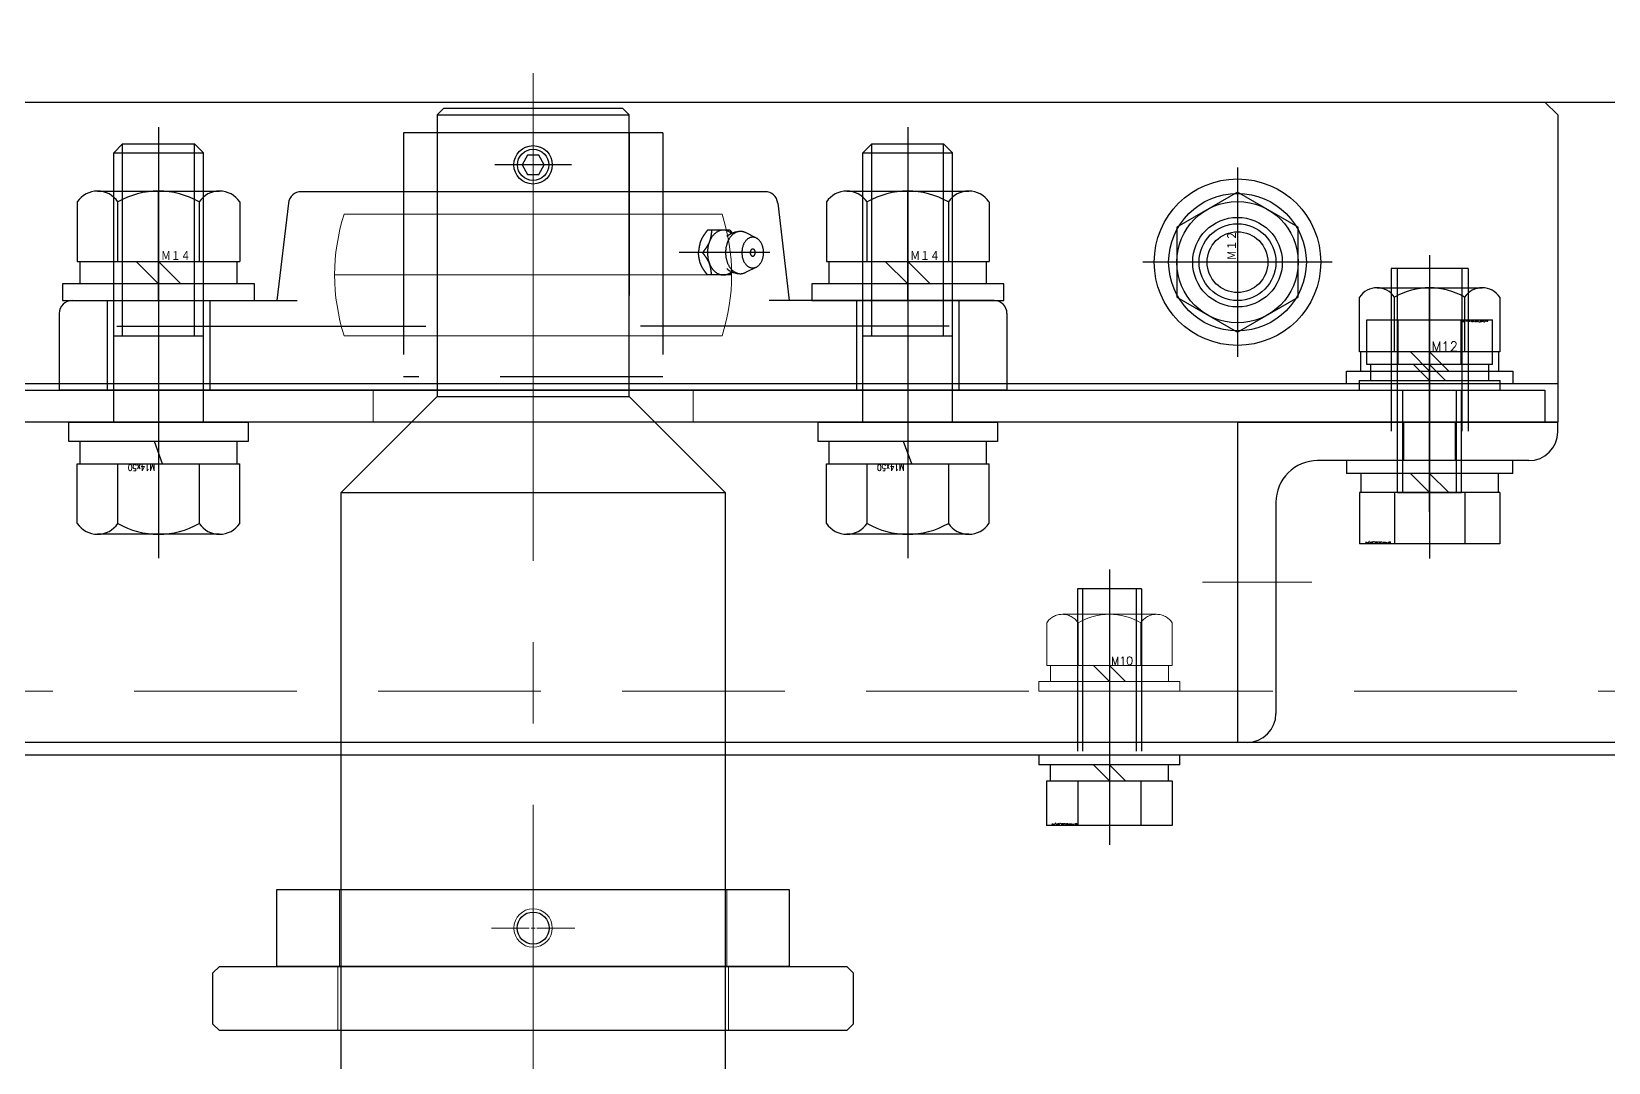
# Model space of a CAD drawing. Header units: millimetres. Extents: x -8731 to 85711, y -14522 to 31379.
# Drawn here: x 75046.2 to 75292.4, y 5837.9 to 5998.9 of the extents above; entities that cross this region are included whole.
import ezdxf

# ---------------------------------------------------------------- set-up
doc = ezdxf.new("R2010")
doc.units = ezdxf.units.MM
doc.header["$LTSCALE"] = 4
doc.header["$PDMODE"] = 99
doc.header["$PDSIZE"] = 1
for name, pattern in [('CENTER2', [28.575, 19.05, -3.175, 3.175, -3.175]), ('HIDDEN', [9.525, 6.35, -3.175]), ('HIDDEN2', [4.7625, 3.175, -1.5875])]:
    doc.linetypes.add(name, pattern=pattern)
for name, color, linetype, lineweight in [('01_NORMAL', 7, 'Continuous', 25), ('02_SLIM', 4, 'Continuous', 13), ('03_かくれ線', 6, 'HIDDEN2', 13), ('04_HIDDEN', 2, 'HIDDEN', 13), ('04_中心線', 1, 'CENTER2', 9), ('05_CENTER', 4, 'CENTER2', 13), ('08_DIM', 3, 'Continuous', 13)]:
    doc.layers.add(name, color=color, linetype=linetype, lineweight=lineweight)
doc.layers.add('10_DRAFT', color=8, linetype='Continuous', lineweight=0, plot=False)
doc.styles.add('KANJI0', font='txt.shx', dxfattribs={"width": 0.9, "height": 30, "bigfont": 'bigfont'})
doc.styles.add('KSS_TXT', font='txt.shx', dxfattribs={"bigfont": 'extfont2.shx'})
doc.styles.add('KSS_TXT_L', font='txt.shx', dxfattribs={"height": 9, "bigfont": 'extfont2.shx'})
doc.dimstyles.new('KSS_DIM', dxfattribs={"dimscale": 3, "dimtxt": 3, "dimasz": 2.5, "dimexe": 1.25, "dimexo": 0.625, "dimtad": 1, "dimdsep": 46, "dimtxsty": 'KSS_TXT', "dimblk": 'OPEN30', "dimcen": 0, "dimazin": 2, "dimtfac": 0.75, "dimtmove": 0, "dimatfit": 3, "dimldrblk": 'OPEN30', "dimfxl": 1, "dimtolj": 1, "dimarcsym": 0})

# ---------------------------------------------------------------- blocks, each defined once
blk = doc.blocks.new('A$C53D772FE_1_1_1')
at = {"color": 0}
for p, q in [((1030, 1000), (0, 1000)), ((1030, 998), (2, 998))]:
    blk.add_line(p, q, dxfattribs=at)
at = {"layer": '05_CENTER'}
blk.add_line((800, 1007.75), (800, 990.4), dxfattribs=at)
blk = doc.blocks.new('A$C7E374867_2_1')
at = {"color": 0, "linetype": 'CENTER2'}
blk.add_line((0, -29), (0, 14), dxfattribs=at)
at = {"color": 0}
for p, q in [((-9.81, 11), (9.81, 11)), ((-9.81, 4), (-9.81, 11)), ((-4.91, 4), (-4.91, 11)), ((4.91, 4), (4.91, 11)), ((9.81, 4), (9.81, 11)), ((9.81, 4), (-9.81, 4)), ((-9.25, 4), (-9.25, 1.5)), ((0, 1.5), (-2.5, 4)), ((0, 4), (2.5, 1.5)), ((9.25, 1.5), (9.25, 4)), ((-11, 1.5), (11, 1.5)), ((-11, 1.5), (-11, 0)), ((-11, 0), (11, 0)), ((11, 0), (11, 1.5))]:
    blk.add_line(p, q, dxfattribs=at)
at = {"color": 0, "linetype": 'HIDDEN'}
for p, q in [((-5, -26), (-5, 0)), ((-4.19, -26), (-4.19, 0)), ((4.19, -26), (4.19, 0)), ((5, -26), (5, 0)), ((-5, -26), (5, -26))]:
    blk.add_line(p, q, dxfattribs=at)
at = {"layer": '10_DRAFT', "style": 'KSS_TXT_L'}
blk.add_text('BT-M10x30L,SW,PW', height=0.3, dxfattribs=at).set_placement((5.05, 10.66))
blk = doc.blocks.new('M10Nza_1_1_1')
at = {"color": 0}
for p, q in [((-9.8, 4), (-9.8, 10.69)), ((-7.35, 12), (7.35, 12)), ((-4.9, 4), (-4.9, 10.69)), ((4.9, 10.69), (4.9, 4)), ((9.8, 10.69), (9.8, 4)), ((-9.8, 4), (9.8, 4)), ((-9.2, 1.5), (-9.2, 4)), ((0, 1.5), (-2.5, 4)), ((0, 4), (2.5, 1.5)), ((9.2, 4), (9.2, 1.5))]:
    blk.add_line(p, q, dxfattribs=at)
at = {"color": 0, "linetype": 'CENTER2'}
blk.add_line((0, 12), (0, 0), dxfattribs=at)
at = {"color": 0}
blk.add_lwpolyline([(-11, 1.5), (11, 1.5), (11, 0), (-11, 0)], close=True, dxfattribs=at)
for centre, radius, start, end in [((-7.35, 9.06), 2.94, 33.626, 146.374), ((0, 2.2), 9.8, 60, 120), ((7.35, 9.06), 2.94, 33.626, 146.374)]:
    blk.add_arc(centre, radius, start, end, dxfattribs=at)
at = {"layer": '10_DRAFT', "style": 'KSS_TXT'}
blk.add_text('M10', height=1.25, dxfattribs=at).set_placement((0.26, 4.12))
blk = doc.blocks.new('A$C020300C3_1')
at = {"rotation": 180}
blk.add_blockref('A$C7E374867_2_1', (-450, 998), dxfattribs=at)
blk.add_blockref('A$C53D772FE_1_1_1', (-1250, 0))
at = {"layer": '04_HIDDEN'}
blk.add_blockref('M10Nza_1_1_1', (-450, 1008), dxfattribs=at)
blk = doc.blocks.new('_Open30')
at = {"color": 0, "linetype": 'ByBlock', "lineweight": -2}
for p, q in [((-1, 0.2679), (0, 0)), ((0, 0), (-1, -0.2679)), ((0, 0), (-1, 0))]:
    blk.add_line(p, q, dxfattribs=at)
blk = doc.blocks.new('*D4594')
at = {"layer": '08_DIM', "color": 0, "lineweight": -2, "transparency": 16777216}
for p, q in [((74359.5, 5976.26), (74359.5, 6241.44)), ((76969.5, 5976.26), (76969.5, 6241.44)), ((74397, 6222.69), (76932, 6222.69))]:
    blk.add_line(p, q, dxfattribs=at)
at = {"layer": 'Defpoints', "color": 0, "transparency": 16777216}
for p in [(76969.5, 6222.69), (74359.5, 5966.88), (76969.5, 5966.88)]:
    blk.add_point(p, dxfattribs=at)
at = {"layer": '08_DIM', "color": 0, "lineweight": -2, "transparency": 16777216, "xscale": 37.5, "yscale": 37.5, "zscale": 37.5, "rotation": 180}
blk.add_blockref('_Open30', (74359.5, 6222.69), dxfattribs=at)
at = {"layer": '08_DIM', "color": 0, "lineweight": -2, "transparency": 16777216, "xscale": 37.5, "yscale": 37.5, "zscale": 37.5}
blk.add_blockref('_Open30', (76969.5, 6222.69), dxfattribs=at)
at = {"layer": '08_DIM', "color": 0, "transparency": 16777216, "insert": (75664.5, 6254.57), "char_height": 45, "attachment_point": 5, "style": 'KSS_TXT'}
blk.add_mtext('\\A1;2610', dxfattribs=at)
blk = doc.blocks.new('A$C2A2D3C10_1_1_1')
at = {"color": 0}
blk.add_lwpolyline([(100, 1100), (2600, 1100), (2600, 1000), (100, 1000)], close=True, dxfattribs=at)
blk.add_circle((920, 1075), 7, dxfattribs=at)
at = {"layer": '04_HIDDEN'}
blk.add_line((100, 1008), (2600, 1008), dxfattribs=at)
at = {"layer": '05_CENTER'}
for p, q in [((920, 1086.19), (920, 1063.81)), ((931.19, 1075), (908.81, 1075)), ((900, 991.1), (900, 1017.13))]:
    blk.add_line(p, q, dxfattribs=at)
blk = doc.blocks.new('A$C06C84DCF_1_1')
at = {"color": 0}
blk.add_line((-50, 19), (270, 19), dxfattribs=at)
blk.add_lwpolyline([(-50, 25), (270, 25), (270, -23), (268, -25), (-48, -25), (-50, -23)], close=True, dxfattribs=at)
blk.add_circle((0, 0), 7, dxfattribs=at)
at = {"layer": '05_CENTER'}
for p, q in [((-30, 30.61), (-30, 13.51)), ((0, 11.19), (0, -11.19)), ((11.19, 0), (-11.19, 0))]:
    blk.add_line(p, q, dxfattribs=at)
blk = doc.blocks.new('A$C04945279_1_1')
at = {"color": 0}
for p, q in [((23.5, 50), (25, 50)), ((25, 0), (25, 50)), ((19, 12.5), (19, 45.5)), ((-20.5, 6), (12.5, 6)), ((-25, 1.5), (-25, 0)), ((25, 0), (-25, 0))]:
    blk.add_line(p, q, dxfattribs=at)
for centre, radius, start, end in [((23.5, 45.5), 4.5, 90, 180), ((12.5, 12.5), 6.5, 270, 0), ((-20.5, 1.5), 4.5, 90, 180)]:
    blk.add_arc(centre, radius, start, end, dxfattribs=at)
at = {"layer": '04_HIDDEN'}
for p, q in [((-10, 6), (-10, 0)), ((-9, 6), (-9, 0)), ((-1, 6), (-1, 0)), ((0, 6), (0, 0))]:
    blk.add_line(p, q, dxfattribs=at)
at = {"layer": '05_CENTER'}
for p, q in [((30.49, 25), (13.39, 25)), ((-5, 11.49), (-5, -5.61))]:
    blk.add_line(p, q, dxfattribs=at)
blk = doc.blocks.new('A$C1819430B_1_1')
at = {"color": 0, "linetype": 'CENTER2'}
blk.add_line((0, -32.11), (0, 15.28), dxfattribs=at)
at = {"color": 0}
for p, q in [((-10.97, 13), (10.97, 13)), ((-10.97, 5), (-10.97, 13)), ((-5.48, 5), (-5.48, 13)), ((5.48, 5), (5.48, 13)), ((10.97, 5), (10.97, 13)), ((-10.97, 5), (10.97, 5)), ((-10.75, 5), (-10.75, 2)), ((0, 2), (-3, 5)), ((0, 5), (3, 2)), ((10.75, 2), (10.75, 5)), ((-13, 2), (13, 2)), ((-13, 2), (-13, 0)), ((-13, 0), (13, 0)), ((13, 0), (13, 2))]:
    blk.add_line(p, q, dxfattribs=at)
at = {"color": 0, "linetype": 'HIDDEN'}
for p, q in [((-6, -30), (-6, 0)), ((-5.05, -30), (-5.05, 0)), ((5.05, -30), (5.05, 0)), ((6, -30), (6, 0)), ((-6, -30), (6, -30))]:
    blk.add_line(p, q, dxfattribs=at)
at = {"layer": '10_DRAFT', "style": 'KSS_TXT_L'}
blk.add_text('BT-M12x35L,SW,PW', height=0.3, dxfattribs=at).set_placement((6.07, 12.66))
blk = doc.blocks.new('M12Nza_1_1_1')
at = {"color": 0}
for p, q in [((-8.21, 15), (8.21, 15)), ((-10.95, 5), (-10.95, 13.53)), ((-5.47, 5), (-5.47, 13.53)), ((5.48, 5), (5.48, 13.53)), ((10.95, 13.53), (10.95, 5)), ((10.95, 5), (-10.95, 5)), ((-10.75, 2), (-10.75, 5)), ((0, 2), (-3, 5)), ((0, 5), (3, 2)), ((10.75, 5), (10.75, 2))]:
    blk.add_line(p, q, dxfattribs=at)
at = {"color": 0, "linetype": 'CENTER2'}
blk.add_line((0, 0), (0, 15), dxfattribs=at)
at = {"color": 0}
blk.add_lwpolyline([(-13, 2), (13, 2), (13, 0), (-13, 0)], close=True, dxfattribs=at)
for centre, radius, start, end in [((-8.21, 11.71), 3.29, 33.626, 146.374), ((0, 4.05), 10.95, 60, 120), ((8.21, 11.71), 3.29, 33.626, 146.374)]:
    blk.add_arc(centre, radius, start, end, dxfattribs=at)
at = {"layer": '10_DRAFT', "style": 'KSS_TXT'}
blk.add_text('M12', height=1.5, dxfattribs=at).set_placement((0.31, 5.09))
blk = doc.blocks.new('A$C05FE0EC2_2_1')
at = {"color": 0, "linetype": 'CENTER2'}
blk.add_line((0, -19), (0, 14), dxfattribs=at)
at = {"color": 0}
for p, q in [((-9.81, 11), (9.81, 11)), ((-9.81, 4), (-9.81, 11)), ((-4.91, 4), (-4.91, 11)), ((4.91, 4), (4.91, 11)), ((9.81, 4), (9.81, 11)), ((9.81, 4), (-9.81, 4)), ((-9.25, 4), (-9.25, 1.5)), ((0, 1.5), (-2.5, 4)), ((0, 4), (2.5, 1.5)), ((9.25, 1.5), (9.25, 4)), ((-11, 1.5), (11, 1.5)), ((-11, 1.5), (-11, 0)), ((-11, 0), (11, 0)), ((11, 0), (11, 1.5))]:
    blk.add_line(p, q, dxfattribs=at)
at = {"color": 0, "linetype": 'HIDDEN'}
for p, q in [((-5, -16), (-5, 0)), ((-4.19, -16), (-4.19, 0)), ((4.19, -16), (4.19, 0)), ((5, -16), (5, 0)), ((-5, -16), (5, -16))]:
    blk.add_line(p, q, dxfattribs=at)
at = {"layer": '10_DRAFT', "style": 'KSS_TXT_L'}
blk.add_text('BT-M10x20L,SW,PW', height=0.3, dxfattribs=at).set_placement((5.16, 10.66))
blk = doc.blocks.new('12b_1_1_1')
at = {"color": 0, "linetype": 'CENTER2'}
for p, q in [((0, -14.77), (0, 14.77)), ((14.77, 0), (-14.77, 0))]:
    blk.add_line(p, q, dxfattribs=at)
at = {"color": 0}
for p, q in [((-5.48, 9.48), (-10.95, 0)), ((5.48, 9.48), (-5.48, 9.48)), ((10.95, 0), (5.48, 9.48)), ((-10.95, 0), (-5.48, -9.48)), ((5.48, -9.48), (10.95, 0)), ((-5.48, -9.48), (5.48, -9.48))]:
    blk.add_line(p, q, dxfattribs=at)
for radius in [13, 10.75, 9.48, 6, 4.75]:
    blk.add_circle((0, 0), radius, dxfattribs=at)
at = {"layer": '10_DRAFT', "linetype": 'CENTER2', "style": 'KANJI0', "width": 0.82}
blk.add_text('Ｍ１２', height=1.5, dxfattribs=at).set_placement((0.31, 0.09))
blk = doc.blocks.new('MUCAFL206b_1_1')
at = {"color": 0, "linetype": 'CENTER2'}
for p, q in [((-58.5, -19), (-58.5, 5)), ((58.5, -19), (58.5, 5)), ((-36.97, -21.5), (-22.83, -21.5)), ((-6, -35.2), (6, -35.2))]:
    blk.add_line(p, q, dxfattribs=at)
at = {"color": 0}
for p, q in [((-74, 0), (74, 0)), ((-74, -12), (-74, 0)), ((74, -12), (74, 0)), ((-64.99, -10), (-16.75, -10)), ((64.99, -10), (16.75, -10)), ((-72, -14), (-36.87, -14)), ((-38.21, -29.23), (-40, -14)), ((72, -14), (36.87, -14)), ((38.21, -29.23), (40, -14)), ((-34.86, -19.24), (-33.16, -18.39)), ((-30.74, -18), (-31.1, -18.46)), ((-30.74, -18), (-27.24, -18)), ((-26.46, -21.5), (-25.81, -21.5)), ((-34.86, -23.76), (-33.16, -24.61)), ((-30.74, -25), (-31.1, -24.54)), ((-30.74, -25), (-27.24, -25)), ((-36.22, -31), (36.22, -31)), ((-20.25, -40.2), (-20.25, -31)), ((20.25, -40.2), (20.25, -31)), ((-20.25, -40.2), (20.25, -40.2))]:
    blk.add_line(p, q, dxfattribs=at)
at = {"color": 0, "linetype": 'HIDDEN'}
for p, q in [((-66.5, -14), (-66.5, 0)), ((-50.5, -14), (-50.5, 0)), ((50.5, -14), (50.5, 0)), ((66.5, -14), (66.5, 0)), ((-20.25, -2.1), (20.25, -2.1)), ((-20.25, -31), (-20.25, -2.1)), ((-15, -40.2), (-15, -2.1)), ((15, -40.2), (15, -2.1)), ((20.25, -31), (20.25, -2.1))]:
    blk.add_line(p, q, dxfattribs=at)
at = {"color": 0}
blk.add_lwpolyline([(-0.87, -33.7), (-1.73, -35.2), (-0.87, -36.7), (0.87, -36.7), (1.73, -35.2), (0.87, -33.7)], close=True, dxfattribs=at)
for points in [[(-34.29, -23.9, 0), (-34.21, -23.9, 0), (-34.13, -23.89, 0), (-34.05, -23.87, 0), (-33.96, -23.85, 0), (-33.88, -23.83, 0), (-33.8, -23.8, 0), (-33.72, -23.76, 0), (-33.65, -23.72, 0), (-33.57, -23.67, 0), (-33.49, -23.62, 0), (-33.42, -23.56, 0), (-33.35, -23.5, 0), (-33.28, -23.43, 0), (-33.22, -23.36, 0), (-33.16, -23.28, 0), (-33.09, -23.2, 0), (-33.04, -23.11, 0), (-32.98, -23.02, 0), (-32.93, -22.93, 0), (-32.88, -22.83, 0), (-32.84, -22.73, 0), (-32.8, -22.63, 0), (-32.76, -22.53, 0), (-32.73, -22.42, 0), (-32.7, -22.31, 0), (-32.67, -22.2, 0), (-32.65, -22.08, 0), (-32.63, -21.97, 0), (-32.62, -21.85, 0), (-32.61, -21.74, 0), (-32.6, -21.62, 0), (-32.6, -21.5, 0), (-32.6, -21.38, 0), (-32.61, -21.26, 0), (-32.62, -21.15, 0), (-32.63, -21.03, 0), (-32.65, -20.92, 0), (-32.67, -20.8, 0), (-32.7, -20.69, 0), (-32.73, -20.58, 0), (-32.76, -20.47, 0), (-32.8, -20.37, 0), (-32.84, -20.27, 0), (-32.88, -20.17, 0), (-32.93, -20.07, 0), (-32.98, -19.98, 0), (-33.04, -19.89, 0), (-33.09, -19.8, 0), (-33.16, -19.72, 0), (-33.22, -19.64, 0), (-33.28, -19.57, 0), (-33.35, -19.5, 0), (-33.42, -19.44, 0), (-33.49, -19.38, 0), (-33.57, -19.33, 0), (-33.65, -19.28, 0), (-33.72, -19.24, 0), (-33.8, -19.2, 0), (-33.88, -19.17, 0), (-33.96, -19.15, 0), (-34.05, -19.13, 0), (-34.13, -19.11, 0), (-34.21, -19.1, 0), (-34.29, -19.1, 0), (-34.38, -19.1, 0), (-34.46, -19.11, 0), (-34.54, -19.13, 0), (-34.63, -19.15, 0), (-34.71, -19.17, 0), (-34.79, -19.2, 0), (-34.87, -19.24, 0), (-34.94, -19.28, 0), (-35.02, -19.33, 0), (-35.09, -19.38, 0), (-35.17, -19.44, 0), (-35.24, -19.5, 0), (-35.31, -19.57, 0), (-35.37, -19.64, 0), (-35.43, -19.72, 0), (-35.49, -19.8, 0), (-35.55, -19.89, 0), (-35.61, -19.98, 0), (-35.66, -20.07, 0), (-35.71, -20.17, 0), (-35.75, -20.27, 0), (-35.79, -20.37, 0), (-35.83, -20.47, 0), (-35.86, -20.58, 0), (-35.89, -20.69, 0), (-35.92, -20.8, 0), (-35.94, -20.92, 0), (-35.96, -21.03, 0), (-35.97, -21.15, 0), (-35.98, -21.26, 0), (-35.99, -21.38, 0), (-35.99, -21.5, 0), (-35.99, -21.62, 0), (-35.98, -21.74, 0), (-35.97, -21.85, 0), (-35.96, -21.97, 0), (-35.94, -22.08, 0), (-35.92, -22.2, 0), (-35.89, -22.31, 0), (-35.86, -22.42, 0), (-35.83, -22.53, 0), (-35.79, -22.63, 0), (-35.75, -22.73, 0), (-35.71, -22.83, 0), (-35.66, -22.93, 0), (-35.61, -23.02, 0), (-35.55, -23.11, 0), (-35.49, -23.2, 0), (-35.43, -23.28, 0), (-35.37, -23.36, 0), (-35.31, -23.43, 0), (-35.24, -23.5, 0), (-35.17, -23.56, 0), (-35.09, -23.62, 0), (-35.02, -23.67, 0), (-34.94, -23.72, 0), (-34.87, -23.76, 0), (-34.79, -23.8, 0), (-34.71, -23.83, 0), (-34.63, -23.85, 0), (-34.54, -23.87, 0), (-34.46, -23.89, 0), (-34.38, -23.9, 0), (-34.29, -23.9, 0)], [(-33.16, -24.61, 0), (-33.1, -24.64, 0), (-33.03, -24.67, 0), (-32.96, -24.7, 0), (-32.9, -24.72, 0), (-32.83, -24.74, 0), (-32.76, -24.76, 0), (-32.69, -24.77, 0), (-32.62, -24.78, 0), (-32.55, -24.79, 0), (-32.48, -24.8, 0), (-32.41, -24.8, 0), (-32.34, -24.8, 0), (-32.27, -24.8, 0), (-32.2, -24.79, 0), (-32.13, -24.78, 0), (-32.06, -24.77, 0), (-32, -24.75, 0), (-31.93, -24.74, 0), (-31.86, -24.72, 0), (-31.79, -24.69, 0), (-31.72, -24.66, 0), (-31.66, -24.64, 0), (-31.59, -24.6, 0), (-31.53, -24.57, 0), (-31.46, -24.53, 0), (-31.4, -24.49, 0), (-31.34, -24.45, 0), (-31.27, -24.4, 0), (-31.21, -24.35, 0), (-31.15, -24.3, 0), (-31.1, -24.25, 0), (-31.04, -24.19, 0), (-30.98, -24.14, 0), (-30.93, -24.08, 0), (-30.87, -24.01, 0), (-30.82, -23.95, 0), (-30.77, -23.88, 0), (-30.72, -23.81, 0), (-30.67, -23.74, 0), (-30.63, -23.67, 0), (-30.58, -23.59, 0), (-30.54, -23.51, 0), (-30.5, -23.44, 0), (-30.46, -23.36, 0), (-30.42, -23.27, 0), (-30.38, -23.19, 0), (-30.35, -23.1, 0), (-30.31, -23.02, 0), (-30.28, -22.93, 0), (-30.25, -22.84, 0), (-30.23, -22.75, 0), (-30.2, -22.66, 0), (-30.18, -22.56, 0), (-30.16, -22.47, 0), (-30.14, -22.38, 0), (-30.12, -22.28, 0), (-30.1, -22.18, 0), (-30.09, -22.09, 0), (-30.08, -21.99, 0), (-30.07, -21.89, 0), (-30.06, -21.8, 0), (-30.06, -21.7, 0), (-30.05, -21.6, 0), (-30.05, -21.5, 0), (-30.05, -21.4, 0), (-30.06, -21.3, 0), (-30.06, -21.2, 0), (-30.07, -21.11, 0), (-30.08, -21.01, 0), (-30.09, -20.91, 0), (-30.1, -20.82, 0), (-30.12, -20.72, 0), (-30.14, -20.62, 0), (-30.16, -20.53, 0), (-30.18, -20.44, 0), (-30.2, -20.34, 0), (-30.23, -20.25, 0), (-30.25, -20.16, 0), (-30.28, -20.07, 0), (-30.31, -19.98, 0), (-30.35, -19.9, 0), (-30.38, -19.81, 0), (-30.42, -19.73, 0), (-30.46, -19.64, 0), (-30.5, -19.56, 0), (-30.54, -19.49, 0), (-30.58, -19.41, 0), (-30.63, -19.33, 0), (-30.67, -19.26, 0), (-30.72, -19.19, 0), (-30.77, -19.12, 0), (-30.82, -19.05, 0), (-30.87, -18.99, 0), (-30.93, -18.92, 0), (-30.98, -18.86, 0), (-31.04, -18.81, 0), (-31.1, -18.75, 0), (-31.15, -18.7, 0), (-31.21, -18.65, 0), (-31.27, -18.6, 0), (-31.34, -18.55, 0), (-31.4, -18.51, 0), (-31.46, -18.47, 0), (-31.53, -18.43, 0), (-31.59, -18.4, 0), (-31.66, -18.36, 0), (-31.72, -18.34, 0), (-31.79, -18.31, 0), (-31.86, -18.28, 0), (-31.93, -18.26, 0), (-32, -18.25, 0), (-32.06, -18.23, 0), (-32.13, -18.22, 0), (-32.2, -18.21, 0), (-32.27, -18.2, 0), (-32.34, -18.2, 0), (-32.41, -18.2, 0), (-32.48, -18.2, 0), (-32.55, -18.21, 0), (-32.62, -18.22, 0), (-32.69, -18.23, 0), (-32.76, -18.24, 0), (-32.83, -18.26, 0), (-32.9, -18.28, 0), (-32.96, -18.3, 0), (-33.03, -18.33, 0), (-33.1, -18.36, 0), (-33.16, -18.39, 0)], [(-30.99, -24.49, 0), (-30.92, -24.55, 0), (-30.84, -24.6, 0), (-30.77, -24.65, 0), (-30.7, -24.7, 0), (-30.62, -24.75, 0), (-30.54, -24.79, 0), (-30.47, -24.83, 0), (-30.39, -24.86, 0), (-30.31, -24.89, 0), (-30.23, -24.92, 0), (-30.15, -24.94, 0), (-30.07, -24.96, 0), (-29.99, -24.98, 0), (-29.91, -24.99, 0), (-29.82, -25, 0), (-29.74, -25, 0), (-29.66, -25, 0), (-29.58, -25, 0), (-29.5, -24.99, 0), (-29.42, -24.98, 0), (-29.33, -24.96, 0), (-29.25, -24.94, 0), (-29.17, -24.92, 0), (-29.09, -24.89, 0), (-29.01, -24.86, 0), (-28.94, -24.83, 0), (-28.86, -24.79, 0), (-28.78, -24.75, 0), (-28.71, -24.71, 0), (-28.63, -24.66, 0), (-28.56, -24.61, 0), (-28.49, -24.55, 0), (-28.42, -24.49, 0), (-28.35, -24.43, 0), (-28.28, -24.37, 0), (-28.21, -24.3, 0), (-28.15, -24.23, 0), (-28.08, -24.15, 0), (-28.02, -24.08, 0), (-27.96, -24, 0), (-27.91, -23.91, 0), (-27.85, -23.83, 0), (-27.8, -23.74, 0), (-27.75, -23.65, 0), (-27.7, -23.56, 0), (-27.65, -23.46, 0), (-27.61, -23.37, 0), (-27.56, -23.27, 0), (-27.52, -23.17, 0), (-27.48, -23.06, 0), (-27.45, -22.96, 0), (-27.42, -22.85, 0), (-27.39, -22.75, 0), (-27.36, -22.64, 0), (-27.33, -22.53, 0), (-27.31, -22.42, 0), (-27.29, -22.3, 0), (-27.27, -22.19, 0), (-27.26, -22.08, 0), (-27.25, -21.96, 0), (-27.24, -21.85, 0), (-27.23, -21.73, 0), (-27.23, -21.62, 0), (-27.22, -21.5, 0), (-27.23, -21.38, 0), (-27.23, -21.27, 0), (-27.24, -21.15, 0), (-27.25, -21.04, 0), (-27.26, -20.92, 0), (-27.27, -20.81, 0), (-27.29, -20.7, 0), (-27.31, -20.58, 0), (-27.33, -20.47, 0), (-27.36, -20.36, 0), (-27.39, -20.25, 0), (-27.42, -20.15, 0), (-27.45, -20.04, 0), (-27.48, -19.94, 0), (-27.52, -19.83, 0), (-27.56, -19.73, 0), (-27.61, -19.63, 0), (-27.65, -19.54, 0), (-27.7, -19.44, 0), (-27.75, -19.35, 0), (-27.8, -19.26, 0), (-27.85, -19.17, 0), (-27.91, -19.09, 0), (-27.96, -19, 0), (-28.02, -18.92, 0), (-28.08, -18.85, 0), (-28.15, -18.77, 0), (-28.21, -18.7, 0), (-28.28, -18.63, 0), (-28.35, -18.57, 0), (-28.42, -18.51, 0), (-28.49, -18.45, 0), (-28.56, -18.39, 0), (-28.63, -18.34, 0), (-28.71, -18.29, 0), (-28.78, -18.25, 0), (-28.86, -18.21, 0), (-28.94, -18.17, 0), (-29.01, -18.14, 0), (-29.09, -18.11, 0), (-29.17, -18.08, 0), (-29.25, -18.06, 0), (-29.33, -18.04, 0), (-29.42, -18.02, 0), (-29.5, -18.01, 0), (-29.58, -18, 0), (-29.66, -18, 0), (-29.74, -18, 0), (-29.82, -18, 0), (-29.91, -18.01, 0), (-29.99, -18.02, 0), (-30.07, -18.04, 0), (-30.15, -18.06, 0), (-30.23, -18.08, 0), (-30.31, -18.11, 0), (-30.39, -18.14, 0), (-30.47, -18.17, 0), (-30.54, -18.21, 0), (-30.62, -18.25, 0), (-30.7, -18.3, 0), (-30.77, -18.35, 0), (-30.84, -18.4, 0), (-30.92, -18.45, 0), (-30.99, -18.51, 0)], [(-27.89, -18, 0), (-27.88, -18.02, 0), (-27.88, -18.05, 0), (-27.88, -18.07, 0), (-27.88, -18.1, 0), (-27.87, -18.12, 0), (-27.87, -18.15, 0), (-27.87, -18.17, 0), (-27.86, -18.2, 0), (-27.86, -18.22, 0), (-27.86, -18.25, 0), (-27.86, -18.27, 0), (-27.85, -18.29, 0), (-27.85, -18.32, 0), (-27.85, -18.34, 0), (-27.84, -18.37, 0), (-27.84, -18.39, 0), (-27.84, -18.42, 0), (-27.83, -18.44, 0), (-27.83, -18.47, 0), (-27.83, -18.49, 0), (-27.82, -18.51, 0), (-27.82, -18.54, 0), (-27.82, -18.56, 0), (-27.81, -18.59, 0), (-27.81, -18.61, 0), (-27.81, -18.64, 0), (-27.8, -18.66, 0), (-27.8, -18.68, 0), (-27.8, -18.71, 0), (-27.79, -18.73, 0), (-27.79, -18.76, 0), (-27.79, -18.78, 0), (-27.78, -18.8, 0), (-27.78, -18.83, 0), (-27.77, -18.85, 0), (-27.77, -18.88, 0), (-27.77, -18.9, 0), (-27.76, -18.92, 0), (-27.76, -18.95, 0), (-27.75, -18.97, 0), (-27.75, -19, 0), (-27.74, -19.02, 0), (-27.74, -19.04, 0), (-27.73, -19.07, 0), (-27.73, -19.09, 0), (-27.72, -19.12, 0), (-27.72, -19.14, 0), (-27.71, -19.16, 0), (-27.71, -19.19, 0), (-27.7, -19.21, 0), (-27.7, -19.23, 0), (-27.69, -19.26, 0), (-27.69, -19.28, 0), (-27.68, -19.3, 0), (-27.68, -19.33, 0), (-27.67, -19.35, 0), (-27.67, -19.37, 0), (-27.66, -19.4, 0), (-27.65, -19.42, 0), (-27.65, -19.44, 0), (-27.64, -19.47, 0), (-27.63, -19.49, 0), (-27.63, -19.51, 0), (-27.62, -19.53, 0), (-27.61, -19.56, 0), (-27.61, -19.58, 0), (-27.6, -19.6, 0), (-27.59, -19.63, 0), (-27.58, -19.65, 0), (-27.58, -19.67, 0), (-27.57, -19.69, 0), (-27.56, -19.72, 0), (-27.55, -19.74, 0), (-27.55, -19.76, 0), (-27.54, -19.78, 0), (-27.53, -19.81, 0), (-27.52, -19.83, 0), (-27.51, -19.85, 0), (-27.5, -19.87, 0), (-27.49, -19.89, 0), (-27.48, -19.92, 0), (-27.48, -19.94, 0), (-27.47, -19.96, 0), (-27.46, -19.98, 0), (-27.45, -20, 0), (-27.44, -20.02, 0), (-27.43, -20.05, 0), (-27.42, -20.07, 0), (-27.41, -20.09, 0), (-27.4, -20.11, 0), (-27.39, -20.13, 0), (-27.37, -20.15, 0), (-27.36, -20.17, 0), (-27.35, -20.2, 0), (-27.34, -20.22, 0), (-27.33, -20.24, 0), (-27.32, -20.26, 0), (-27.31, -20.28, 0), (-27.3, -20.3, 0), (-27.28, -20.32, 0), (-27.27, -20.34, 0), (-27.26, -20.36, 0), (-27.25, -20.38, 0), (-27.24, -20.41, 0), (-27.22, -20.43, 0), (-27.21, -20.45, 0), (-27.2, -20.47, 0), (-27.19, -20.49, 0), (-27.17, -20.51, 0), (-27.16, -20.53, 0), (-27.15, -20.55, 0), (-27.14, -20.57, 0), (-27.12, -20.59, 0), (-27.11, -20.61, 0), (-27.1, -20.63, 0), (-27.08, -20.65, 0), (-27.07, -20.67, 0), (-27.06, -20.69, 0), (-27.04, -20.71, 0), (-27.03, -20.73, 0), (-27.02, -20.75, 0), (-27, -20.77, 0), (-26.99, -20.79, 0), (-26.97, -20.81, 0), (-26.96, -20.83, 0), (-26.95, -20.85, 0), (-26.93, -20.87, 0), (-26.92, -20.89, 0), (-26.9, -20.91, 0), (-26.89, -20.93, 0), (-26.87, -20.95, 0), (-26.86, -20.97, 0), (-26.85, -20.99, 0), (-26.83, -21.01, 0), (-26.82, -21.03, 0), (-26.8, -21.05, 0), (-26.79, -21.07, 0), (-26.77, -21.09, 0), (-26.76, -21.11, 0), (-26.74, -21.13, 0), (-26.73, -21.15, 0), (-26.71, -21.17, 0), (-26.7, -21.19, 0), (-26.68, -21.21, 0), (-26.67, -21.23, 0), (-26.65, -21.25, 0), (-26.64, -21.27, 0), (-26.62, -21.29, 0), (-26.61, -21.3, 0), (-26.59, -21.32, 0), (-26.58, -21.34, 0), (-26.56, -21.36, 0), (-26.55, -21.38, 0), (-26.53, -21.4, 0), (-26.52, -21.42, 0), (-26.5, -21.44, 0), (-26.49, -21.46, 0), (-26.47, -21.48, 0), (-26.46, -21.5, 0)], [(-27.24, -18, 0), (-27.22, -18.02, 0), (-27.21, -18.04, 0), (-27.19, -18.06, 0), (-27.18, -18.08, 0), (-27.16, -18.1, 0), (-27.15, -18.12, 0), (-27.13, -18.14, 0), (-27.12, -18.16, 0), (-27.1, -18.18, 0), (-27.09, -18.2, 0), (-27.07, -18.21, 0), (-27.06, -18.23, 0), (-27.04, -18.25, 0), (-27.03, -18.27, 0), (-27.01, -18.29, 0), (-27, -18.31, 0), (-26.98, -18.33, 0), (-26.97, -18.35, 0), (-26.95, -18.37, 0), (-26.94, -18.39, 0), (-26.92, -18.41, 0), (-26.91, -18.43, 0), (-26.89, -18.45, 0), (-26.88, -18.47, 0), (-26.86, -18.49, 0), (-26.85, -18.51, 0), (-26.84, -18.53, 0), (-26.82, -18.55, 0), (-26.81, -18.57, 0), (-26.79, -18.59, 0), (-26.78, -18.61, 0), (-26.76, -18.63, 0), (-26.75, -18.65, 0), (-26.74, -18.67, 0), (-26.72, -18.69, 0), (-26.71, -18.71, 0), (-26.69, -18.73, 0), (-26.68, -18.75, 0), (-26.67, -18.77, 0), (-26.65, -18.79, 0), (-26.64, -18.81, 0), (-26.63, -18.83, 0), (-26.61, -18.85, 0), (-26.6, -18.87, 0), (-26.59, -18.89, 0), (-26.57, -18.91, 0), (-26.56, -18.93, 0), (-26.55, -18.95, 0), (-26.53, -18.97, 0), (-26.52, -18.99, 0), (-26.51, -19.01, 0), (-26.5, -19.03, 0), (-26.48, -19.05, 0), (-26.47, -19.07, 0), (-26.46, -19.09, 0), (-26.45, -19.12, 0), (-26.44, -19.14, 0), (-26.42, -19.16, 0), (-26.41, -19.18, 0), (-26.4, -19.2, 0), (-26.39, -19.22, 0), (-26.38, -19.24, 0), (-26.37, -19.26, 0), (-26.35, -19.28, 0), (-26.34, -19.3, 0), (-26.33, -19.33, 0), (-26.32, -19.35, 0), (-26.31, -19.37, 0), (-26.3, -19.39, 0), (-26.29, -19.41, 0), (-26.28, -19.43, 0), (-26.27, -19.45, 0), (-26.26, -19.48, 0), (-26.25, -19.5, 0), (-26.24, -19.52, 0), (-26.23, -19.54, 0), (-26.22, -19.56, 0), (-26.21, -19.58, 0), (-26.2, -19.61, 0), (-26.19, -19.63, 0), (-26.18, -19.65, 0), (-26.18, -19.67, 0), (-26.17, -19.69, 0), (-26.16, -19.72, 0), (-26.15, -19.74, 0), (-26.14, -19.76, 0), (-26.13, -19.78, 0), (-26.13, -19.81, 0), (-26.12, -19.83, 0), (-26.11, -19.85, 0), (-26.1, -19.87, 0), (-26.1, -19.9, 0), (-26.09, -19.92, 0), (-26.08, -19.94, 0), (-26.08, -19.97, 0), (-26.07, -19.99, 0), (-26.06, -20.01, 0), (-26.06, -20.03, 0), (-26.05, -20.06, 0), (-26.04, -20.08, 0), (-26.04, -20.1, 0), (-26.03, -20.13, 0), (-26.03, -20.15, 0), (-26.02, -20.17, 0), (-26.01, -20.2, 0), (-26.01, -20.22, 0), (-26, -20.24, 0), (-26, -20.27, 0), (-25.99, -20.29, 0), (-25.99, -20.31, 0), (-25.98, -20.34, 0), (-25.98, -20.36, 0), (-25.97, -20.38, 0), (-25.97, -20.41, 0), (-25.96, -20.43, 0), (-25.96, -20.46, 0), (-25.95, -20.48, 0), (-25.95, -20.5, 0), (-25.94, -20.53, 0), (-25.94, -20.55, 0), (-25.93, -20.58, 0), (-25.93, -20.6, 0), (-25.93, -20.62, 0), (-25.92, -20.65, 0), (-25.92, -20.67, 0), (-25.91, -20.7, 0), (-25.91, -20.72, 0), (-25.91, -20.74, 0), (-25.9, -20.77, 0), (-25.9, -20.79, 0), (-25.9, -20.82, 0), (-25.89, -20.84, 0), (-25.89, -20.86, 0), (-25.89, -20.89, 0), (-25.88, -20.91, 0), (-25.88, -20.94, 0), (-25.88, -20.96, 0), (-25.87, -20.99, 0), (-25.87, -21.01, 0), (-25.87, -21.03, 0), (-25.86, -21.06, 0), (-25.86, -21.08, 0), (-25.86, -21.11, 0), (-25.85, -21.13, 0), (-25.85, -21.16, 0), (-25.85, -21.18, 0), (-25.84, -21.21, 0), (-25.84, -21.23, 0), (-25.84, -21.25, 0), (-25.84, -21.28, 0), (-25.83, -21.3, 0), (-25.83, -21.33, 0), (-25.83, -21.35, 0), (-25.82, -21.38, 0), (-25.82, -21.4, 0), (-25.82, -21.43, 0), (-25.82, -21.45, 0), (-25.81, -21.48, 0), (-25.81, -21.5, 0)], [(-34.29, -22.05, 0), (-34.28, -22.05, 0), (-34.26, -22.05, 0), (-34.24, -22.05, 0), (-34.22, -22.04, 0), (-34.2, -22.04, 0), (-34.18, -22.03, 0), (-34.16, -22.02, 0), (-34.14, -22.01, 0), (-34.13, -22, 0), (-34.11, -21.99, 0), (-34.09, -21.98, 0), (-34.08, -21.96, 0), (-34.06, -21.95, 0), (-34.05, -21.93, 0), (-34.03, -21.91, 0), (-34.02, -21.89, 0), (-34, -21.87, 0), (-33.99, -21.85, 0), (-33.98, -21.83, 0), (-33.97, -21.81, 0), (-33.96, -21.79, 0), (-33.95, -21.76, 0), (-33.94, -21.74, 0), (-33.93, -21.71, 0), (-33.93, -21.69, 0), (-33.92, -21.66, 0), (-33.91, -21.63, 0), (-33.91, -21.61, 0), (-33.91, -21.58, 0), (-33.9, -21.55, 0), (-33.9, -21.53, 0), (-33.9, -21.5, 0), (-33.9, -21.47, 0), (-33.9, -21.45, 0), (-33.91, -21.42, 0), (-33.91, -21.39, 0), (-33.91, -21.37, 0), (-33.92, -21.34, 0), (-33.93, -21.31, 0), (-33.93, -21.29, 0), (-33.94, -21.26, 0), (-33.95, -21.24, 0), (-33.96, -21.21, 0), (-33.97, -21.19, 0), (-33.98, -21.17, 0), (-33.99, -21.15, 0), (-34, -21.13, 0), (-34.02, -21.11, 0), (-34.03, -21.09, 0), (-34.05, -21.07, 0), (-34.06, -21.05, 0), (-34.08, -21.04, 0), (-34.09, -21.02, 0), (-34.11, -21.01, 0), (-34.13, -21, 0), (-34.14, -20.99, 0), (-34.16, -20.98, 0), (-34.18, -20.97, 0), (-34.2, -20.96, 0), (-34.22, -20.96, 0), (-34.24, -20.95, 0), (-34.26, -20.95, 0), (-34.28, -20.95, 0), (-34.29, -20.95, 0), (-34.31, -20.95, 0), (-34.33, -20.95, 0), (-34.35, -20.95, 0), (-34.37, -20.96, 0), (-34.39, -20.96, 0), (-34.41, -20.97, 0), (-34.43, -20.98, 0), (-34.44, -20.99, 0), (-34.46, -21, 0), (-34.48, -21.01, 0), (-34.5, -21.02, 0), (-34.51, -21.04, 0), (-34.53, -21.05, 0), (-34.54, -21.07, 0), (-34.56, -21.09, 0), (-34.57, -21.11, 0), (-34.59, -21.13, 0), (-34.6, -21.15, 0), (-34.61, -21.17, 0), (-34.62, -21.19, 0), (-34.63, -21.21, 0), (-34.64, -21.24, 0), (-34.65, -21.26, 0), (-34.66, -21.29, 0), (-34.66, -21.31, 0), (-34.67, -21.34, 0), (-34.68, -21.37, 0), (-34.68, -21.39, 0), (-34.68, -21.42, 0), (-34.68, -21.45, 0), (-34.69, -21.47, 0), (-34.69, -21.5, 0), (-34.69, -21.53, 0), (-34.68, -21.55, 0), (-34.68, -21.58, 0), (-34.68, -21.61, 0), (-34.68, -21.63, 0), (-34.67, -21.66, 0), (-34.66, -21.69, 0), (-34.66, -21.71, 0), (-34.65, -21.74, 0), (-34.64, -21.76, 0), (-34.63, -21.79, 0), (-34.62, -21.81, 0), (-34.61, -21.83, 0), (-34.6, -21.85, 0), (-34.59, -21.87, 0), (-34.57, -21.89, 0), (-34.56, -21.91, 0), (-34.54, -21.93, 0), (-34.53, -21.95, 0), (-34.51, -21.96, 0), (-34.5, -21.98, 0), (-34.48, -21.99, 0), (-34.46, -22, 0), (-34.44, -22.01, 0), (-34.43, -22.02, 0), (-34.41, -22.03, 0), (-34.39, -22.04, 0), (-34.37, -22.04, 0), (-34.35, -22.05, 0), (-34.33, -22.05, 0), (-34.31, -22.05, 0), (-34.29, -22.05, 0)], [(-27.89, -25, 0), (-27.88, -24.98, 0), (-27.88, -24.95, 0), (-27.88, -24.93, 0), (-27.88, -24.9, 0), (-27.87, -24.88, 0), (-27.87, -24.85, 0), (-27.87, -24.83, 0), (-27.86, -24.8, 0), (-27.86, -24.78, 0), (-27.86, -24.75, 0), (-27.86, -24.73, 0), (-27.85, -24.71, 0), (-27.85, -24.68, 0), (-27.85, -24.66, 0), (-27.84, -24.63, 0), (-27.84, -24.61, 0), (-27.84, -24.58, 0), (-27.83, -24.56, 0), (-27.83, -24.53, 0), (-27.83, -24.51, 0), (-27.82, -24.49, 0), (-27.82, -24.46, 0), (-27.82, -24.44, 0), (-27.81, -24.41, 0), (-27.81, -24.39, 0), (-27.81, -24.36, 0), (-27.8, -24.34, 0), (-27.8, -24.32, 0), (-27.8, -24.29, 0), (-27.79, -24.27, 0), (-27.79, -24.24, 0), (-27.79, -24.22, 0), (-27.78, -24.2, 0), (-27.78, -24.17, 0), (-27.77, -24.15, 0), (-27.77, -24.12, 0), (-27.77, -24.1, 0), (-27.76, -24.08, 0), (-27.76, -24.05, 0), (-27.75, -24.03, 0), (-27.75, -24, 0), (-27.74, -23.98, 0), (-27.74, -23.96, 0), (-27.73, -23.93, 0), (-27.73, -23.91, 0), (-27.72, -23.88, 0), (-27.72, -23.86, 0), (-27.71, -23.84, 0), (-27.71, -23.81, 0), (-27.7, -23.79, 0), (-27.7, -23.77, 0), (-27.69, -23.74, 0), (-27.69, -23.72, 0), (-27.68, -23.7, 0), (-27.68, -23.67, 0), (-27.67, -23.65, 0), (-27.67, -23.63, 0), (-27.66, -23.6, 0), (-27.65, -23.58, 0), (-27.65, -23.56, 0), (-27.64, -23.53, 0), (-27.63, -23.51, 0), (-27.63, -23.49, 0), (-27.62, -23.47, 0), (-27.61, -23.44, 0), (-27.61, -23.42, 0), (-27.6, -23.4, 0), (-27.59, -23.37, 0), (-27.58, -23.35, 0), (-27.58, -23.33, 0), (-27.57, -23.31, 0), (-27.56, -23.28, 0), (-27.55, -23.26, 0), (-27.55, -23.24, 0), (-27.54, -23.22, 0), (-27.53, -23.19, 0), (-27.52, -23.17, 0), (-27.51, -23.15, 0), (-27.5, -23.13, 0), (-27.49, -23.11, 0), (-27.48, -23.08, 0), (-27.48, -23.06, 0), (-27.47, -23.04, 0), (-27.46, -23.02, 0), (-27.45, -23, 0), (-27.44, -22.98, 0), (-27.43, -22.95, 0), (-27.42, -22.93, 0), (-27.41, -22.91, 0), (-27.4, -22.89, 0), (-27.39, -22.87, 0), (-27.37, -22.85, 0), (-27.36, -22.83, 0), (-27.35, -22.8, 0), (-27.34, -22.78, 0), (-27.33, -22.76, 0), (-27.32, -22.74, 0), (-27.31, -22.72, 0), (-27.3, -22.7, 0), (-27.28, -22.68, 0), (-27.27, -22.66, 0), (-27.26, -22.64, 0), (-27.25, -22.62, 0), (-27.24, -22.59, 0), (-27.22, -22.57, 0), (-27.21, -22.55, 0), (-27.2, -22.53, 0), (-27.19, -22.51, 0), (-27.17, -22.49, 0), (-27.16, -22.47, 0), (-27.15, -22.45, 0), (-27.14, -22.43, 0), (-27.12, -22.41, 0), (-27.11, -22.39, 0), (-27.1, -22.37, 0), (-27.08, -22.35, 0), (-27.07, -22.33, 0), (-27.06, -22.31, 0), (-27.04, -22.29, 0), (-27.03, -22.27, 0), (-27.02, -22.25, 0), (-27, -22.23, 0), (-26.99, -22.21, 0), (-26.97, -22.19, 0), (-26.96, -22.17, 0), (-26.95, -22.15, 0), (-26.93, -22.13, 0), (-26.92, -22.11, 0), (-26.9, -22.09, 0), (-26.89, -22.07, 0), (-26.87, -22.05, 0), (-26.86, -22.03, 0), (-26.85, -22.01, 0), (-26.83, -21.99, 0), (-26.82, -21.97, 0), (-26.8, -21.95, 0), (-26.79, -21.93, 0), (-26.77, -21.91, 0), (-26.76, -21.89, 0), (-26.74, -21.87, 0), (-26.73, -21.85, 0), (-26.71, -21.83, 0), (-26.7, -21.81, 0), (-26.68, -21.79, 0), (-26.67, -21.77, 0), (-26.65, -21.75, 0), (-26.64, -21.73, 0), (-26.62, -21.71, 0), (-26.61, -21.7, 0), (-26.59, -21.68, 0), (-26.58, -21.66, 0), (-26.56, -21.64, 0), (-26.55, -21.62, 0), (-26.53, -21.6, 0), (-26.52, -21.58, 0), (-26.5, -21.56, 0), (-26.49, -21.54, 0), (-26.47, -21.52, 0), (-26.46, -21.5, 0)], [(-27.24, -25, 0), (-27.22, -24.98, 0), (-27.21, -24.96, 0), (-27.19, -24.94, 0), (-27.18, -24.92, 0), (-27.16, -24.9, 0), (-27.15, -24.88, 0), (-27.13, -24.86, 0), (-27.12, -24.84, 0), (-27.1, -24.82, 0), (-27.09, -24.8, 0), (-27.07, -24.79, 0), (-27.06, -24.77, 0), (-27.04, -24.75, 0), (-27.03, -24.73, 0), (-27.01, -24.71, 0), (-27, -24.69, 0), (-26.98, -24.67, 0), (-26.97, -24.65, 0), (-26.95, -24.63, 0), (-26.94, -24.61, 0), (-26.92, -24.59, 0), (-26.91, -24.57, 0), (-26.89, -24.55, 0), (-26.88, -24.53, 0), (-26.86, -24.51, 0), (-26.85, -24.49, 0), (-26.84, -24.47, 0), (-26.82, -24.45, 0), (-26.81, -24.43, 0), (-26.79, -24.41, 0), (-26.78, -24.39, 0), (-26.76, -24.37, 0), (-26.75, -24.35, 0), (-26.74, -24.33, 0), (-26.72, -24.31, 0), (-26.71, -24.29, 0), (-26.69, -24.27, 0), (-26.68, -24.25, 0), (-26.67, -24.23, 0), (-26.65, -24.21, 0), (-26.64, -24.19, 0), (-26.63, -24.17, 0), (-26.61, -24.15, 0), (-26.6, -24.13, 0), (-26.59, -24.11, 0), (-26.57, -24.09, 0), (-26.56, -24.07, 0), (-26.55, -24.05, 0), (-26.53, -24.03, 0), (-26.52, -24.01, 0), (-26.51, -23.99, 0), (-26.5, -23.97, 0), (-26.48, -23.95, 0), (-26.47, -23.93, 0), (-26.46, -23.91, 0), (-26.45, -23.88, 0), (-26.44, -23.86, 0), (-26.42, -23.84, 0), (-26.41, -23.82, 0), (-26.4, -23.8, 0), (-26.39, -23.78, 0), (-26.38, -23.76, 0), (-26.37, -23.74, 0), (-26.35, -23.72, 0), (-26.34, -23.7, 0), (-26.33, -23.67, 0), (-26.32, -23.65, 0), (-26.31, -23.63, 0), (-26.3, -23.61, 0), (-26.29, -23.59, 0), (-26.28, -23.57, 0), (-26.27, -23.55, 0), (-26.26, -23.52, 0), (-26.25, -23.5, 0), (-26.24, -23.48, 0), (-26.23, -23.46, 0), (-26.22, -23.44, 0), (-26.21, -23.42, 0), (-26.2, -23.39, 0), (-26.19, -23.37, 0), (-26.18, -23.35, 0), (-26.18, -23.33, 0), (-26.17, -23.31, 0), (-26.16, -23.28, 0), (-26.15, -23.26, 0), (-26.14, -23.24, 0), (-26.13, -23.22, 0), (-26.13, -23.19, 0), (-26.12, -23.17, 0), (-26.11, -23.15, 0), (-26.1, -23.13, 0), (-26.1, -23.1, 0), (-26.09, -23.08, 0), (-26.08, -23.06, 0), (-26.08, -23.03, 0), (-26.07, -23.01, 0), (-26.06, -22.99, 0), (-26.06, -22.97, 0), (-26.05, -22.94, 0), (-26.04, -22.92, 0), (-26.04, -22.9, 0), (-26.03, -22.87, 0), (-26.03, -22.85, 0), (-26.02, -22.83, 0), (-26.01, -22.8, 0), (-26.01, -22.78, 0), (-26, -22.76, 0), (-26, -22.73, 0), (-25.99, -22.71, 0), (-25.99, -22.69, 0), (-25.98, -22.66, 0), (-25.98, -22.64, 0), (-25.97, -22.62, 0), (-25.97, -22.59, 0), (-25.96, -22.57, 0), (-25.96, -22.54, 0), (-25.95, -22.52, 0), (-25.95, -22.5, 0), (-25.94, -22.47, 0), (-25.94, -22.45, 0), (-25.93, -22.42, 0), (-25.93, -22.4, 0), (-25.93, -22.38, 0), (-25.92, -22.35, 0), (-25.92, -22.33, 0), (-25.91, -22.3, 0), (-25.91, -22.28, 0), (-25.91, -22.26, 0), (-25.9, -22.23, 0), (-25.9, -22.21, 0), (-25.9, -22.18, 0), (-25.89, -22.16, 0), (-25.89, -22.14, 0), (-25.89, -22.11, 0), (-25.88, -22.09, 0), (-25.88, -22.06, 0), (-25.88, -22.04, 0), (-25.87, -22.01, 0), (-25.87, -21.99, 0), (-25.87, -21.97, 0), (-25.86, -21.94, 0), (-25.86, -21.92, 0), (-25.86, -21.89, 0), (-25.85, -21.87, 0), (-25.85, -21.84, 0), (-25.85, -21.82, 0), (-25.84, -21.79, 0), (-25.84, -21.77, 0), (-25.84, -21.75, 0), (-25.84, -21.72, 0), (-25.83, -21.7, 0), (-25.83, -21.67, 0), (-25.83, -21.65, 0), (-25.82, -21.62, 0), (-25.82, -21.6, 0), (-25.82, -21.57, 0), (-25.82, -21.55, 0), (-25.81, -21.52, 0), (-25.81, -21.5, 0)]]:
    blk.add_polyline3d(points, dxfattribs=at)
for radius in [3, 2.45]:
    blk.add_circle((0, -35.2), radius, dxfattribs=at)
for centre, radius, start, end in [((-72, -12), 2, 180, 270), ((72, -12), 2, 270, 0), ((-32.39, -21.5), 3.3, 49.2525, 90), ((-32.39, -21.5), 3.3, 270, 310.7475), ((-36.22, -29), 2, 186.7098, 270), ((36.22, -29), 2, 270, 353.2902)]:
    blk.add_arc(centre, radius, start, end, dxfattribs=at)
at = {"layer": '10_DRAFT'}
for p, q in [((0, -40.2), (0, 0)), ((-29.51, -8.5), (29.51, -8.5)), ((31, -18), (-31, -18)), ((-29.51, -27.5), (29.51, -27.5))]:
    blk.add_line(p, q, dxfattribs=at)
for start, end in [(162.1545, 197.8455), (342.1545, 17.8455)]:
    blk.add_arc((0, -18), 31, start, end, dxfattribs=at)
blk = doc.blocks.new('A$C09CE55E7_1_1_1')
at = {"color": 0, "linetype": 'CENTER2'}
blk.add_line((0, -46.09), (0, 21.25), dxfattribs=at)
at = {"color": 0}
for p, q in [((-9.52, 17.5), (9.52, 17.5)), ((-12.7, 15.8), (-12.7, 6.5)), ((-6.35, 6.5), (-6.35, 15.8)), ((6.35, 15.8), (6.35, 6.5)), ((12.7, 15.8), (12.7, 6.5)), ((12.7, 6.5), (-12.7, 6.5)), ((-12.25, 3), (-12.25, 6.5)), ((-0.64, 6.5), (0.64, 3)), ((12.25, 6.5), (12.25, 3)), ((-14, 0), (-14, 3)), ((-14, 3), (14, 3)), ((14, 3), (14, 0)), ((14, 0), (-14, 0)), ((-7, 0), (-7, -42.1)), ((7, 0), (7, -42.1)), ((7, -13.5), (-7, -13.5)), ((-5.6, -13.5), (-5.6, -43.5)), ((5.6, -13.5), (5.6, -43.5)), ((-7, -42.1), (-5.6, -43.5)), ((7, -42.1), (-7, -42.1)), ((5.6, -43.5), (-5.6, -43.5)), ((7, -42.1), (5.6, -43.5))]:
    blk.add_line(p, q, dxfattribs=at)
for centre, radius, start, end in [((-9.52, 13.69), 3.81, 33.626, 146.374), ((0, 4.8), 12.7, 60, 120), ((9.52, 13.69), 3.81, 33.626, 146.374)]:
    blk.add_arc(centre, radius, start, end, dxfattribs=at)
at = {"layer": '10_DRAFT', "ltscale": 3, "style": 'KANJI0', "width": 0.82}
blk.add_text('M14x50', height=1, dxfattribs=at).set_placement((0.53, 6.6))
blk = doc.blocks.new('M14Nza_1_1_1')
at = {"color": 0}
for p, q in [((-12.7, 15.4), (-12.7, 6.1)), ((-9.52, 17.1), (9.52, 17.1)), ((-6.35, 6.1), (-6.35, 15.4)), ((6.35, 15.4), (6.35, 6.1)), ((12.7, 15.4), (12.7, 6.1)), ((-12.7, 6.1), (12.7, 6.1)), ((-12.25, 2.6), (-12.25, 6.1)), ((-3.5, 6.1), (0, 2.6)), ((0, 6.1), (3.5, 2.6)), ((12.25, 6.1), (12.25, 2.6))]:
    blk.add_line(p, q, dxfattribs=at)
at = {"color": 0, "linetype": 'CENTER2'}
blk.add_line((0, 0), (0, 17.1), dxfattribs=at)
at = {"color": 0}
blk.add_lwpolyline([(-15, 0), (15, 0), (15, 2.6), (-15, 2.6)], close=True, dxfattribs=at)
for centre, radius, start, end in [((-9.52, 13.29), 3.81, 33.626, 146.374), ((0, 4.4), 12.7, 60, 120), ((9.52, 13.29), 3.81, 33.626, 146.374)]:
    blk.add_arc(centre, radius, start, end, dxfattribs=at)
at = {"layer": '10_DRAFT', "ltscale": 3, "style": 'KANJI0', "width": 0.82}
blk.add_text('Ｍ１４', height=1.5, dxfattribs=at).set_placement((0.39, 6.2))
blk = doc.blocks.new('A$C6BA547CA_1_1')
at = {"color": 0}
blk.add_lwpolyline([(-298, -5), (18, -5), (18, 0), (-298, 0)], close=True, dxfattribs=at)
at = {"layer": '04_HIDDEN'}
for p, q in [((-165, 0), (-165, -5)), ((-115, 0), (-115, -5))]:
    blk.add_line(p, q, dxfattribs=at)
at = {"layer": '05_CENTER'}
for p, q in [((-198.5, -11.94), (-198.5, 6.83)), ((-81.5, -11.94), (-81.5, 6.83)), ((0, -11.94), (0, 6.83))]:
    blk.add_line(p, q, dxfattribs=at)
at = {"layer": '10_DRAFT'}
blk.add_line((-140, -5), (-140, 0), dxfattribs=at)
blk = doc.blocks.new('A$C278D623B_1_1')
for name, p, rotation in [('A$C06C84DCF_1_1', (-2150, 220), 270), ('A$C04945279_1_1', (-2125, 245), 270), ('A$C1819430B_1_1', (-2119, 250), 270), ('M12Nza_1_1_1', (-2131, 250), 89.99999999999999), ('A$C05FE0EC2_2_1', (-2130, 250), 89.99999999999999), ('12b_1_1_1', (-2150, 220), 180), ('A$C09CE55E7_1_1_1', (-2125, 168.5), 270), ('M14Nza_1_1_1', (-2144, 168.5), 89.99999999999999), ('M14Nza_1_1_1', (-2144, 51.5), 89.99999999999999), ('A$C09CE55E7_1_1_1', (-2125, 51.5), 270)]:
    blk.add_blockref(name, p, dxfattribs=dict(rotation=rotation))
at = {"xscale": -1, "rotation": 270}
blk.add_blockref('A$C6BA547CA_1_1', (-2125, 250), dxfattribs=at)
at = {"color": 4, "rotation": 270}
blk.add_blockref('MUCAFL206b_1_1', (-2130, 110), dxfattribs=at)
blk = doc.blocks.new('*U4564')
at = {"layer": '04_中心線', "color": 0, "linetype": 'CENTER2', "transparency": 16777216}
for p, q in [((0, 0.6), (0, 6.5)), ((-6.5, 0), (-0.6, 0)), ((0.6, 0), (6.5, 0)), ((0, -6.5), (0, -0.6))]:
    blk.add_line(p, q, dxfattribs=at)
at = {"layer": '04_中心線', "color": 0, "linetype": 'Continuous', "transparency": 16777216}
for p, q in [((-0.3, 0), (0.3, 0)), ((0, -0.3), (0, 0.3))]:
    blk.add_line(p, q, dxfattribs=at)

msp = doc.modelspace()

# ---------------------------------------------------------------- linework, layer by layer
at = {"color": 0}
for p, q in [((75110.49939, 5986.90432), (75109.49939, 5985.90432)), ((75138.49939, 5986.90432), (75110.49939, 5986.90432)), ((75139.49939, 5985.90432), (75138.49939, 5986.90432)), ((75109.49939, 5985.90432), (75109.49939, 5941.90432)), ((75139.49939, 5941.90432), (75139.49939, 5985.90432)), ((75094.49939, 5926.90432), (75109.49939, 5941.90432)), ((75109.49939, 5941.90432), (75139.49939, 5941.90432)), ((75139.49939, 5941.90432), (75154.49939, 5926.90432)), ((75094.49939, 5926.90432), (75154.49939, 5926.90432))]:
    msp.add_line(p, q, dxfattribs=at)
msp.add_line((75109.49939, 5985.90432), (75139.49939, 5985.90432))
for points in [[(75094.49939, 3848.90432), (75094.49939, 5926.90432)], [(75154.49939, 5926.90432), (75154.49939, 3848.90432)]]:
    msp.add_lwpolyline(points, dxfattribs=at)
msp.add_lwpolyline([(75164.49939, 5852.90432), (75084.49939, 5852.90432), (75084.49939, 5864.90432), (75164.49939, 5864.90432)], close=True)
msp.add_circle((75124.49939, 5858.90432), 2.5)
at = {"layer": '01_NORMAL'}
for p, q in [((75074.49939, 5851.90432), (75075.49939, 5852.90432)), ((75074.49939, 5843.90432), (75074.49939, 5851.90432)), ((75075.49939, 5852.90432), (75173.49939, 5852.90432)), ((75173.49939, 5852.90432), (75174.49939, 5851.90432)), ((75174.49939, 5851.90432), (75174.49939, 5843.90432)), ((75075.49939, 5842.90432), (75074.49939, 5843.90432)), ((75174.49939, 5843.90432), (75173.49939, 5842.90432)), ((75173.49939, 5842.90432), (75075.49939, 5842.90432))]:
    msp.add_line(p, q, dxfattribs=at)
at = {"layer": '02_SLIM'}
msp.add_circle((75124.49939, 5858.90432), 3, dxfattribs=at)
at = {"layer": '03_かくれ線'}
for p, q in [((75094.24939, 5852.90432), (75094.24939, 5864.90432)), ((75154.74939, 5852.90432), (75154.74939, 5864.90432))]:
    msp.add_line(p, q, dxfattribs=at)
at = {"layer": '04_HIDDEN'}
for p, q in [((75093.99939, 5842.90432), (75093.99939, 5852.90432)), ((75154.99939, 5842.90432), (75154.99939, 5852.90432))]:
    msp.add_line(p, q, dxfattribs=at)
at = {"layer": '05_CENTER'}
for p, q in [((75124.49939, 5992.44305), (75124.49939, 3783.36558)), ((75124.49939, 5837.90432), (75124.49939, 5857.90432))]:
    msp.add_line(p, q, dxfattribs=at)

# ---------------------------------------------------------------- block references
for name, p in [('A$C2A2D3C10_1_1_1', (74314.49939, 4887.90432)), ('A$C020300C3_1', (75664.49939, 4887.90432))]:
    msp.add_blockref(name, p)
at = {"rotation": 270}
msp.add_blockref('A$C278D623B_1_1', (75014.4994, 3812.90432), dxfattribs=at)
at = {"layer": '04_中心線', "linetype": 'CENTER2', "rotation": 90.00000000000001}
msp.add_blockref('*U4564', (75124.49939, 5858.90432), dxfattribs=at)

# ---------------------------------------------------------------- dimensions: what is measured, and where the dimension line sits
at = {"layer": '08_DIM'}
dim = msp.add_linear_dim(base=(76969.49939, 6222.69408), p1=(74359.49939, 5966.88081), p2=(76969.49939, 5966.88081), dimstyle='KSS_DIM', override={"dimscale": 15}, dxfattribs=at)
dim.commit()
dim.dimension.update_dxf_attribs({"geometry": '*D4594', "text_midpoint": (75664.49939, 6254.56908)})

doc.saveas('drawing.dxf')
